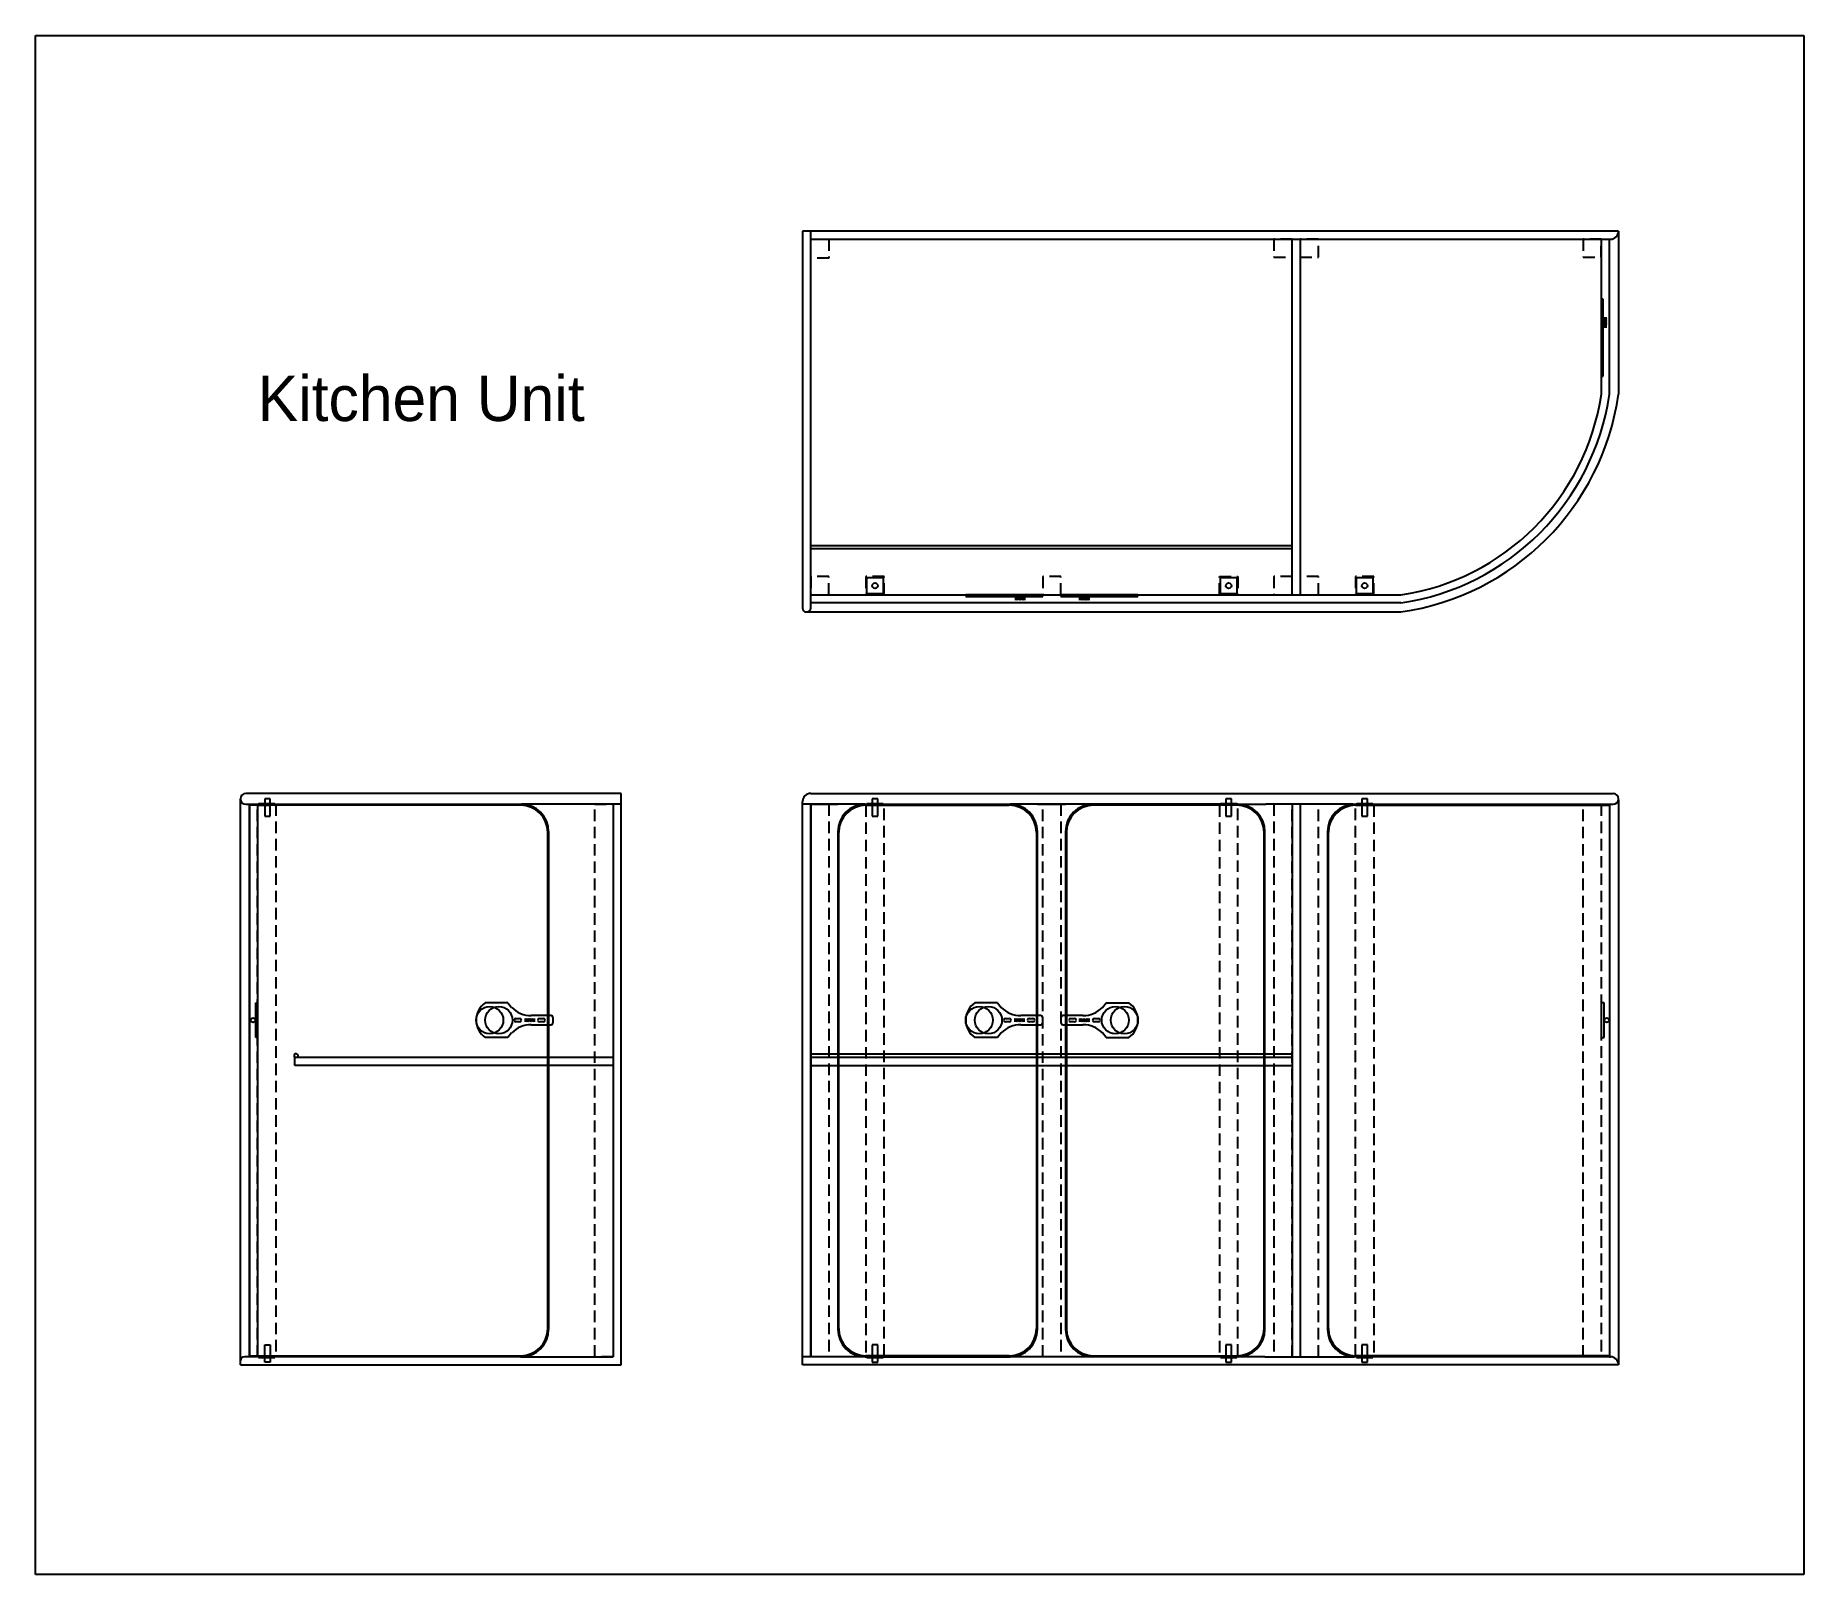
# Model space of a CAD drawing. Header units: millimetres. Extents: x -746 to 1204, y -961 to 736.
import ezdxf

# ---------------------------------------------------------------- set-up
doc = ezdxf.new("R2010")
doc.units = ezdxf.units.MM
doc.linetypes.add('DASHED', pattern=[19.05, 12.7, -6.35])
doc.layers.get('0').update_dxf_attribs({"linetype": 'CONTINUOUS', "lineweight": 25})
for name, color, linetype, lineweight in [('Chassis', 1, 'DASHED', 25), ('Dimensions', 5, 'CONTINUOUS', 25), ('Facia', 7, 'CONTINUOUS', 25), ('Fittings', 3, 'CONTINUOUS', 25)]:
    doc.layers.add(name, color=color, linetype=linetype, lineweight=lineweight)

msp = doc.modelspace()

# ---------------------------------------------------------------- linework, layer by layer
for p, q in [((1000, 520), (100, 520)), ((100, 520), (100, 104.5)), ((109, 104.5), (109, 520)), ((109, 511), (991, 511)), ((990, 340), (990, 511)), ((1000, 520), (1000, 520)), ((104.5, 100), (104.5, 100)), ((760, 110), (109, 110)), ((100, -730), (100, -109)), ((109, -112), (100, -112)), ((109, -100), (994, -100)), ((109, -112), (109, -721)), ((169, -112), (109, -112)), ((169, -112), (329, -112)), ((170, -113), (328, -113)), ((579, -113), (421, -113)), ((640, -112), (640, -721)), ((649, -112), (649, -721)), ((990, -112), (990, -721)), ((990, -112), (994, -112)), ((140, -690), (140, -143)), ((358, -143), (358, -690)), ((391, -143), (391, -690)), ((609, -690), (609, -143)), ((109, -721), (100, -721)), ((169, -721), (109, -721)), ((169, -721), (329, -721)), ((328, -720), (170, -720)), ((421, -720), (579, -720)), ((1000, -730), (100, -730)), ((1000, -730.1), (1000, -730))]:
    msp.add_line(p, q)
for centre, radius, start, end in [((720, 380), 282.8, 278.1301, 351.8699), ((720, 380), 273, 278.4293, 351.5707), ((170, -143), 30, 90, 180), ((328, -143), 30, 0, 90), ((421, -143), 30, 90, 180), ((579, -143), 30, 0, 90), ((170, -690), 30, 180, 270), ((328, -690), 30, 270, 0), ((421, -690), 30, 180, 270), ((579, -690), 30, 270, 0)]:
    msp.add_arc(centre, radius, start, end)
at = {"layer": 'Chassis'}
for p, q in [((109, 511), (129, 511)), ((109, 490), (109, 511)), ((129, 511), (129, 490)), ((640, 511), (620, 511)), ((620, 511), (620, 491)), ((640, 491), (640, 511)), ((669, 511), (649, 511)), ((649, 511), (649, 491)), ((669, 491), (669, 511)), ((981, 511), (961, 511)), ((961, 511), (961, 491)), ((981, 491), (981, 511)), ((129, 490), (109, 490)), ((620, 491), (640, 491)), ((649, 491), (669, 491)), ((961, 491), (981, 491)), ((129, 139), (109, 139)), ((109, 139), (109, 119)), ((129, 119), (129, 139)), ((190, 139), (170, 139)), ((170, 139), (170, 119)), ((190, 119), (190, 139)), ((385, 139), (365, 139)), ((365, 139), (365, 119)), ((385, 119), (385, 139)), ((560, 119), (560, 139)), ((560, 139), (580, 139)), ((580, 139), (580, 119)), ((640, 139), (620, 139)), ((620, 139), (620, 119)), ((640, 119), (640, 139)), ((669, 139), (649, 139)), ((649, 139), (649, 119)), ((669, 119), (669, 139)), ((730, 139), (710, 139)), ((710, 139), (710, 119)), ((730, 119), (730, 139)), ((109, 119), (129, 119)), ((170, 119), (190, 119)), ((365, 119), (385, 119)), ((580, 119), (560, 119)), ((620, 119), (640, 119)), ((649, 119), (669, 119)), ((710, 119), (730, 119)), ((-501, -112), (-481, -112)), ((-501, -721), (-501, -112)), ((-501, -113), (-481, -113)), ((-481, -112), (-481, -721)), ((-129, -721), (-129, -112)), ((-129, -112), (-109, -112)), ((-109, -112), (-109, -721)), ((109, -112), (129, -112)), ((109, -721), (109, -112)), ((129, -112), (129, -721)), ((190, -113), (170, -113)), ((170, -113), (170, -720)), ((190, -720), (190, -113)), ((365, -721), (365, -112)), ((365, -112), (385, -112)), ((385, -112), (385, -721)), ((580, -113), (560, -113)), ((560, -113), (560, -720)), ((580, -720), (580, -113)), ((640, -112), (620, -112)), ((620, -112), (620, -721)), ((640, -721), (640, -112)), ((669, -112), (649, -112)), ((649, -112), (649, -721)), ((669, -721), (669, -112)), ((710, -113), (730, -113)), ((710, -720), (710, -113)), ((730, -113), (730, -720)), ((961, -721), (961, -112)), ((961, -112), (981, -112)), ((981, -112), (981, -721)), ((981, -112), (981, -721)), ((-501, -720), (-481, -720)), ((-481, -721), (-501, -721)), ((-109, -721), (-129, -721)), ((129, -721), (109, -721)), ((170, -720), (190, -720)), ((385, -721), (365, -721)), ((560, -720), (580, -720)), ((620, -721), (640, -721)), ((649, -721), (669, -721)), ((730, -720), (710, -720)), ((981, -721), (961, -721))]:
    msp.add_line(p, q, dxfattribs=at)
at = {"layer": 'Dimensions'}
for p, q in [((-746.1, 735.7), (1204.2, 735.7)), ((-746.1, -961.2), (-746.1, 735.7)), ((1204.2, 735.7), (1204.2, -961.2)), ((1204.2, -961.2), (-746.1, -961.2))]:
    msp.add_line(p, q, dxfattribs=at)
at = {"layer": 'Facia'}
for p, q in [((640, 119), (640, 511)), ((649, 511), (649, 119)), ((981, 511), (981, 340)), ((1000, 520), (1000, 340)), ((640, 173), (109, 173)), ((109, 170), (640, 170)), ((109, 119), (760, 119)), ((640, 120), (640, 119)), ((105, 100), (760, 100)), ((-520, -106), (-520, -106)), ((-520, -726), (-520, -106)), ((-100, -100), (-514, -100)), ((-514, -112), (-210, -112)), ((-510, -721), (-510, -112)), ((-510, -113), (-510, -720)), ((-211, -113), (-510, -113)), ((-501, -112), (-501, -721)), ((-100, -112), (-210, -112)), ((-109, -112), (-109, -721)), ((-100, -730), (-100, -100)), ((109, -112), (139, -112)), ((109, -721), (109, -112)), ((421, -112), (329, -112)), ((359, -112), (390, -112)), ((580, -112), (420, -112)), ((581, -112), (611, -112)), ((707, -112), (611, -112)), ((709, -112), (990, -112)), ((710, -113), (990, -113)), ((990, -112), (990, -721)), ((990, -113), (990, -720)), ((1000, -106), (1000, -106)), ((1000, -107), (1000, -730)), ((-181, -690), (-181, -143)), ((-180, -142), (-180, -691)), ((139, -142), (139, -691)), ((359, -691), (359, -142)), ((390, -142), (390, -691)), ((610, -691), (610, -142)), ((679, -142), (679, -691)), ((680, -690), (680, -143)), ((109, -387), (640, -387)), ((-109, -391), (-460, -391)), ((-460, -400), (-460, -391)), ((-109, -400), (-460, -400)), ((640, -391), (109, -391)), ((109, -400), (640, -400)), ((-210, -721), (-515.5, -721)), ((-510, -720), (-211, -720)), ((-211, -721), (-109, -721)), ((139, -721), (109, -721)), ((420, -721), (329, -721)), ((390, -721), (359, -721)), ((580, -721), (420, -721)), ((610, -721), (581, -721)), ((610, -721), (708, -721)), ((990, -721), (709, -721)), ((990, -720), (710, -720)), ((989.9, -721.1), (991, -721.1)), ((-520, -730), (-520, -725.5)), ((-520, -730), (-100, -730))]:
    msp.add_line(p, q, dxfattribs=at)
for centre in [(-245, -350), (295, -350), (455, -350)]:
    msp.add_circle(centre, 15, dxfattribs=at)
for centre, radius, start, end in [((991, 520), 9, 270, 0), ((721.5, 378.5), 262.4, 278.4415, 351.5585), ((104.5, 104.5), 4.5, 180, 270), ((104.5, 104.5), 4.5, 270, 0), ((-514, -106), 6, 90, 180), ((-514, -106), 6, 180, 270), ((-211, -143), 30, 0, 90), ((-210, -142), 30, 0, 90), ((109, -109), 9, 90, 180), ((169, -142), 30, 90, 180), ((329, -142), 30, 0, 90), ((420, -142), 30, 90, 180), ((580, -142), 30, 0, 90), ((709, -142), 30, 90, 180), ((710, -143), 30, 90, 180), ((994, -106), 6, 0, 90), ((994, -106), 6, 270, 0), ((-458.5, -389.2), 2.3, 310.6013, 229.3987), ((-211, -690), 30, 270, 0), ((-210, -691), 30, 270, 0), ((169, -691), 30, 180, 270), ((329, -691), 30, 270, 0), ((420, -691), 30, 180, 270), ((580, -691), 30, 270, 0), ((709, -691), 30, 180, 270), ((710, -690), 30, 180, 270), ((-515.5, -725.5), 4.5, 90, 180), ((991, -730.1), 9, 0, 90)]:
    msp.add_arc(centre, radius, start, end, dxfattribs=at)
at = {"layer": 'Fittings'}
for p, q in [((981, 445), (981, 360)), ((983, 445), (981, 445)), ((983, 360), (983, 445)), ((987, 423), (983, 424)), ((987, 424), (983, 424)), ((987, 422), (983, 423)), ((987, 421), (983, 422)), ((987, 420), (983, 421)), ((987, 419), (983, 420)), ((987, 418), (983, 419)), ((987, 417), (983, 418)), ((987, 416), (983, 417)), ((987, 415), (983, 416)), ((987, 415), (983, 415)), ((987, 414), (983, 414)), ((981, 360), (983, 360)), ((171, 138), (189, 138)), ((171, 120), (171, 138)), ((189, 138), (189, 120)), ((561, 138), (579, 138)), ((561, 120), (561, 138)), ((579, 138), (579, 120)), ((711, 138), (729, 138)), ((711, 120), (711, 138)), ((729, 138), (729, 120)), ((189, 120), (171, 120)), ((365, 119), (280, 119)), ((280, 119), (280, 117)), ((365, 117), (365, 119)), ((470, 119), (385, 119)), ((385, 119), (385, 117)), ((470, 117), (470, 119)), ((579, 120), (561, 120)), ((729, 120), (711, 120)), ((280, 117), (365, 117)), ((336, 117), (335, 113)), ((335, 117), (335, 113)), ((337, 117), (336, 113)), ((338, 117), (337, 113)), ((339, 117), (338, 113)), ((340, 117), (339, 113)), ((341, 117), (340, 113)), ((342, 117), (341, 113)), ((343, 117), (342, 113)), ((344, 117), (343, 113)), ((344, 117), (344, 113)), ((345, 117), (345, 113)), ((385, 117), (470, 117)), ((406, 113), (406, 117)), ((407, 113), (408, 117)), ((407, 113), (407, 117)), ((408, 113), (409, 117)), ((409, 113), (410, 117)), ((410, 113), (411, 117)), ((411, 113), (412, 117)), ((412, 113), (413, 117)), ((413, 113), (414, 117)), ((414, 113), (415, 117)), ((415, 113), (416, 117)), ((416, 113), (416, 117)), ((-500, -111), (-482, -111)), ((-487, -106), (-493, -106)), ((-493, -106), (-493, -125)), ((-487, -125), (-487, -106)), ((171, -111), (189, -111)), ((183, -106), (177, -106)), ((177, -106), (177, -125)), ((183, -125), (183, -106)), ((561, -111), (579, -111)), ((573, -106), (567, -106)), ((567, -106), (567, -125)), ((573, -125), (573, -106)), ((711, -111), (729, -111)), ((723, -106), (717, -106)), ((717, -106), (717, -125)), ((723, -125), (723, -106)), ((-493, -125), (-487, -125)), ((177, -125), (183, -125)), ((567, -125), (573, -125)), ((717, -125), (723, -125)), ((-503, -369), (-503, -331)), ((-503, -331), (-501, -331)), ((-501, -331), (-501, -369)), ((-245, -331), (-250, -331)), ((-225, -331), (-245, -331)), ((-225, -331), (-221, -336)), ((295, -331), (290, -331)), ((315, -331), (295, -331)), ((315, -331), (319, -336)), ((431, -336), (435, -331)), ((435, -331), (455, -331)), ((455, -331), (460, -331)), ((984, -331), (981, -331)), ((981, -331), (981, -369)), ((984, -369), (984, -331)), ((-216, -348), (-212, -348)), ((-205, -348), (-206, -352)), ((-206, -348), (-206, -352)), ((-204, -348), (-205, -352)), ((-203, -348), (-204, -352)), ((-202, -348), (-203, -352)), ((-201, -348), (-202, -352)), ((-200, -348), (-201, -352)), ((-199, -348), (-200, -352)), ((-177.5, -345), (-199.3, -345)), ((-198, -348), (-199, -352)), ((-197, -348), (-198, -352)), ((-197, -348), (-197, -352)), ((-196, -348), (-196, -352)), ((-190, -348), (-186, -348)), ((-175, -352.5), (-175, -347.5)), ((324, -348), (328, -348)), ((335, -348), (334, -352)), ((334, -348), (334, -352)), ((336, -348), (335, -352)), ((337, -348), (336, -352)), ((338, -348), (337, -352)), ((339, -348), (338, -352)), ((340, -348), (339, -352)), ((341, -348), (340, -352)), ((362.5, -345), (340.7, -345)), ((342, -348), (341, -352)), ((343, -348), (342, -352)), ((343, -348), (343, -352)), ((344, -348), (344, -352)), ((350, -348), (354, -348)), ((365, -352.5), (365, -347.5)), ((385, -347.5), (385, -352.5)), ((409.3, -345), (387.5, -345)), ((396, -348), (400, -348)), ((406, -352), (406, -348)), ((407, -352), (408, -348)), ((407, -352), (407, -348)), ((408, -352), (409, -348)), ((409, -352), (410, -348)), ((410, -352), (411, -348)), ((411, -352), (412, -348)), ((412, -352), (413, -348)), ((413, -352), (414, -348)), ((414, -352), (415, -348)), ((415, -352), (416, -348)), ((416, -352), (416, -348)), ((422, -348), (426, -348)), ((-501, -369), (-503, -369)), ((-245, -369), (-250, -369)), ((-225, -369), (-245, -369)), ((-221, -364), (-225, -369)), ((-212, -352), (-216, -352)), ((-199.3, -355), (-177.5, -355)), ((-186, -352), (-190, -352)), ((295, -369), (290, -369)), ((315, -369), (295, -369)), ((319, -364), (315, -369)), ((328, -352), (324, -352)), ((340.7, -355), (362.5, -355)), ((354, -352), (350, -352)), ((387.5, -355), (409.3, -355)), ((400, -352), (396, -352)), ((426, -352), (422, -352)), ((435, -369), (431, -364)), ((435, -369), (455, -369)), ((455, -369), (460, -369)), ((981, -369), (984, -369)), ((-493, -727), (-493, -708)), ((-493, -708), (-487, -708)), ((-487, -708), (-487, -727)), ((183, -708), (177, -708)), ((177, -708), (177, -727)), ((183, -727), (183, -708)), ((573, -708), (567, -708)), ((567, -708), (567, -727)), ((573, -727), (573, -708)), ((723, -708), (717, -708)), ((717, -708), (717, -727)), ((723, -727), (723, -708)), ((-500, -722), (-482, -722)), ((-487, -727), (-493, -727)), ((171, -722), (189, -722)), ((177, -727), (183, -727)), ((561, -722), (579, -722)), ((567, -727), (573, -727)), ((711, -722), (729, -722)), ((717, -727), (723, -727))]:
    msp.add_line(p, q, dxfattribs=at)
for centre, radius in [((180, 129), 3), ((570, 129), 3), ((720, 129), 3), ((-506, -350), 2.5), ((-235, -350), 15), ((305, -350), 15), ((445, -350), 15), ((987, -350), 2.5)]:
    msp.add_circle(centre, radius, dxfattribs=at)
for centre, radius, start, end in [((-236.9, -350), 23.1, 124.4829, 235.5171), ((303.1, -350), 23.1, 124.4829, 235.5171), ((446.9, -350), 23.1, 304.4829, 55.5171), ((-199.3, -315), 30, 224.427, 270), ((-216, -350), 2, 90, 180), ((-216, -350), 2, 180, 270), ((-212, -350), 2, 0, 90), ((-212, -350), 2, 270, 0), ((-190, -350), 2, 90, 180), ((-190, -350), 2, 180, 270), ((-186, -350), 2, 0, 90), ((-186, -350), 2, 270, 0), ((-177.5, -347.5), 2.5, 0, 90), ((340.7, -315), 30, 224.427, 270), ((324, -350), 2, 90, 180), ((324, -350), 2, 180, 270), ((328, -350), 2, 0, 90), ((328, -350), 2, 270, 0), ((350, -350), 2, 90, 180), ((350, -350), 2, 180, 270), ((354, -350), 2, 0, 90), ((354, -350), 2, 270, 0), ((362.5, -347.5), 2.5, 0, 90), ((387.5, -347.5), 2.5, 90, 180), ((396, -350), 2, 90, 180), ((396, -350), 2, 180, 270), ((400, -350), 2, 360, 90), ((400, -350), 2, 270, 360), ((409.3, -315), 30, 270, 315.573), ((422, -350), 2, 90, 180), ((422, -350), 2, 180, 270), ((426, -350), 2, 360, 90), ((426, -350), 2, 270, 360), ((-199.3, -385), 30, 90, 135.573), ((-177.5, -352.5), 2.5, 270, 0), ((340.7, -385), 30, 90, 135.573), ((362.5, -352.5), 2.5, 270, 0), ((387.5, -352.5), 2.5, 180, 270), ((409.3, -385), 30, 44.427, 90)]:
    msp.add_arc(centre, radius, start, end, dxfattribs=at)

# ---------------------------------------------------------------- texts
at = {"insert": (-500.8, 360.5), "char_height": 50, "width": 100, "attachment_point": 1}
msp.add_mtext('Kitchen\\~Unit', dxfattribs=at)

doc.saveas('drawing.dxf')
